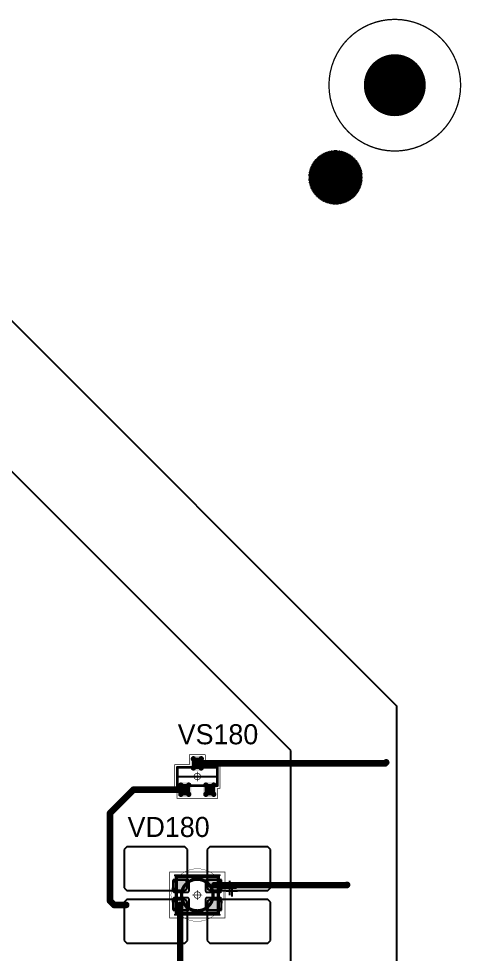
# Model space of a CAD drawing. Header units: millimetres. Extents: x 0 to 400, y 0 to 511.
# Drawn here: x 366.4 to 400.1, y 357 to 428 of the extents above; entities that cross this region are included whole.
import ezdxf

# ---------------------------------------------------------------- set-up
doc = ezdxf.new("R2010")
doc.units = ezdxf.units.MM
for name, color, linetype in [('BottomLayer', 5, 'Continuous'), ('BottomSolder', 6, 'Continuous'), ('Mechanical10', 56, 'Continuous'), ('Mechanical13', 56, 'Continuous'), ('Mechanical15', 56, 'Continuous'), ('Mechanical2', 216, 'Continuous'), ('MultiLayer', 9, 'Continuous'), ('PadHoleLayer', 156, 'Continuous'), ('TopLayer', 1, 'Continuous'), ('TopOverlay', 2, 'Continuous'), ('TopPaste', 8, 'Continuous'), ('TopSolder', 216, 'Continuous')]:
    doc.layers.add(name, color=color, linetype=linetype)

# ---------------------------------------------------------------- blocks, each defined once
blk = doc.blocks.new('SOT23_417')
at = {"layer": 'Mechanical13', "const_width": 0.2}
for points in [[(-0.7, 1.52), (0.7, 1.52)], [(-0.7, 1.52), (-0.7, -1.52)], [(0.7, 1.52), (0.7, -1.52)], [(-0.7, -1.52), (0.7, -1.52)]]:
    blk.add_lwpolyline(points, dxfattribs=at)
at = {"layer": 'Mechanical13', "const_width": 0.1}
for points in [[(-0.75, 1.52, 1), (-0.65, 1.52, 1)], [(-0.75, 1.52, 1), (-0.65, 1.52, 1)], [(0.65, 1.52, 1), (0.75, 1.52, 1)], [(0.65, 1.52, 1), (0.75, 1.52, 1)], [(-0.75, -1.52, 1), (-0.65, -1.52, 1)], [(-0.75, -1.52, 1), (-0.65, -1.52, 1)], [(0.65, -1.52, 1), (0.75, -1.52, 1)], [(0.65, -1.52, 1), (0.75, -1.52, 1)]]:
    blk.add_lwpolyline(points, format="xyb", close=True, dxfattribs=at)
at = {"layer": 'Mechanical15', "const_width": 0.05}
for points in [[(-1.65, 1.55), (-1.65, -1.55)], [(-1.65, 1.55), (-0.9, 1.55)], [(-0.9, 1.72), (-0.9, 1.55)], [(-0.9, 1.72), (0.9, 1.72)], [(0.9, 1.72), (0.9, 0.6)], [(-0.35, 0), (0.35, 0)], [(0, 0.35), (0, -0.35)], [(0.9, 0.6), (1.65, 0.6)], [(1.65, 0.6), (1.65, -0.6)], [(0.9, -0.6), (1.65, -0.6)], [(0.9, -0.6), (0.9, -1.72)], [(-1.65, -1.55), (-0.9, -1.55)], [(-0.9, -1.55), (-0.9, -1.72)], [(-0.9, -1.72), (0.9, -1.72)]]:
    blk.add_lwpolyline(points, dxfattribs=at)
at = {"layer": 'Mechanical15'}
for points, const_width in [([(-1.662, 1.55, 1), (-1.637, 1.55, 1)], 0.025), ([(-1.662, 1.55, 1), (-1.637, 1.55, 1)], 0.025), ([(-0.913, 1.72, 1), (-0.888, 1.72, 1)], 0.025), ([(-0.913, 1.72, 1), (-0.888, 1.72, 1)], 0.025), ([(-0.913, 1.55, 1), (-0.888, 1.55, 1)], 0.025), ([(-0.913, 1.55, 1), (-0.888, 1.55, 1)], 0.025), ([(0.888, 1.72, 1), (0.913, 1.72, 1)], 0.025), ([(0.888, 1.72, 1), (0.913, 1.72, 1)], 0.025), ([(-0.362, 0, 1), (-0.337, 0, 1)], 0.025), ([(0.25, 0, 1), (-0.25, 0, 1)], 0.05), ([(-0.262, 0, 1), (-0.238, 0, 1)], 0.025), ([(-0.012, 0.35, 1), (0.012, 0.35, 1)], 0.025), ([(0.238, 0, 1), (0.262, 0, 1)], 0.025), ([(0.337, 0, 1), (0.362, 0, 1)], 0.025), ([(0.888, 0.6, 1), (0.913, 0.6, 1)], 0.025), ([(0.888, 0.6, 1), (0.913, 0.6, 1)], 0.025), ([(1.637, 0.6, 1), (1.662, 0.6, 1)], 0.025), ([(1.637, 0.6, 1), (1.662, 0.6, 1)], 0.025), ([(-0.012, -0.35, 1), (0.012, -0.35, 1)], 0.025), ([(0.888, -0.6, 1), (0.913, -0.6, 1)], 0.025), ([(0.888, -0.6, 1), (0.913, -0.6, 1)], 0.025), ([(1.637, -0.6, 1), (1.662, -0.6, 1)], 0.025), ([(1.637, -0.6, 1), (1.662, -0.6, 1)], 0.025), ([(-1.662, -1.55, 1), (-1.637, -1.55, 1)], 0.025), ([(-1.662, -1.55, 1), (-1.637, -1.55, 1)], 0.025), ([(-0.913, -1.55, 1), (-0.888, -1.55, 1)], 0.025), ([(-0.913, -1.55, 1), (-0.888, -1.55, 1)], 0.025), ([(-0.913, -1.72, 1), (-0.888, -1.72, 1)], 0.025), ([(-0.913, -1.72, 1), (-0.888, -1.72, 1)], 0.025), ([(0.888, -1.72, 1), (0.913, -1.72, 1)], 0.025), ([(0.888, -1.72, 1), (0.913, -1.72, 1)], 0.025)]:
    blk.add_lwpolyline(points, format="xyb", close=True, dxfattribs=dict(at, const_width=const_width))
at = {"layer": 'TopLayer', "const_width": 0.1}
for points in [[(-1.4, 1.25, 1), (-1.3, 1.25, 1)], [(-1.4, 0.65, 1), (-1.3, 0.65, 1)], [(-0.7, 1.25, 1), (-0.6, 1.25, 1)], [(-0.7, 0.65, 1), (-0.6, 0.65, 1)], [(0.6, 0.3, 1), (0.7, 0.3, 1)], [(1.3, 0.3, 1), (1.4, 0.3, 1)], [(-1.4, -0.65, 1), (-1.3, -0.65, 1)], [(-0.7, -0.65, 1), (-0.6, -0.65, 1)], [(0.6, -0.3, 1), (0.7, -0.3, 1)], [(1.3, -0.3, 1), (1.4, -0.3, 1)], [(-1.4, -1.25, 1), (-1.3, -1.25, 1)], [(-0.7, -1.25, 1), (-0.6, -1.25, 1)]]:
    blk.add_lwpolyline(points, format="xyb", close=True, dxfattribs=at)
at = {"layer": 'TopLayer'}
for points in [[(-1.45, 1.25), (-1.45, 0.65), (-0.55, 1.25), (-0.55, 0.65)], [(-1.35, 1.35), (-1.35, 0.55), (-0.65, 1.35), (-0.65, 0.55)], [(0.55, 0.3), (0.55, -0.3), (1.45, 0.3), (1.45, -0.3)], [(0.65, 0.4), (0.65, -0.4), (1.35, 0.4), (1.35, -0.4)], [(-1.45, -0.65), (-1.45, -1.25), (-0.55, -0.65), (-0.55, -1.25)], [(-1.35, -0.55), (-1.35, -1.35), (-0.65, -0.55), (-0.65, -1.35)]]:
    blk.add_solid(points, dxfattribs=at)
at = {"layer": 'TopOverlay', "const_width": 0.15}
blk.add_lwpolyline([(0, 1.5), (0, -1.5)], dxfattribs=at)
at = {"layer": 'TopOverlay', "const_width": 0.075}
for points in [[(-0.038, 1.5, 1), (0.038, 1.5, 1)], [(-0.038, -1.5, 1), (0.038, -1.5, 1)]]:
    blk.add_lwpolyline(points, format="xyb", close=True, dxfattribs=at)
at = {"layer": 'TopPaste', "const_width": 0.075}
for points in [[(-1.387, 1.25, 1), (-1.313, 1.25, 1)], [(-1.387, 0.65, 1), (-1.313, 0.65, 1)], [(-0.687, 1.25, 1), (-0.613, 1.25, 1)], [(-0.687, 0.65, 1), (-0.613, 0.65, 1)], [(0.613, 0.3, 1), (0.687, 0.3, 1)], [(1.313, 0.3, 1), (1.387, 0.3, 1)], [(-1.387, -0.65, 1), (-1.313, -0.65, 1)], [(-0.687, -0.65, 1), (-0.613, -0.65, 1)], [(0.613, -0.3, 1), (0.687, -0.3, 1)], [(1.313, -0.3, 1), (1.387, -0.3, 1)], [(-1.387, -1.25, 1), (-1.313, -1.25, 1)], [(-0.687, -1.25, 1), (-0.613, -1.25, 1)]]:
    blk.add_lwpolyline(points, format="xyb", close=True, dxfattribs=at)
at = {"layer": 'TopPaste'}
for points in [[(-1.425, 1.25), (-1.425, 0.65), (-0.575, 1.25), (-0.575, 0.65)], [(-1.35, 1.325), (-1.35, 0.575), (-0.65, 1.325), (-0.65, 0.575)], [(0.575, 0.3), (0.575, -0.3), (1.425, 0.3), (1.425, -0.3)], [(0.65, 0.375), (0.65, -0.375), (1.35, 0.375), (1.35, -0.375)], [(-1.425, -0.65), (-1.425, -1.25), (-0.575, -0.65), (-0.575, -1.25)], [(-1.35, -0.575), (-1.35, -1.325), (-0.65, -0.575), (-0.65, -1.325)]]:
    blk.add_solid(points, dxfattribs=at)
at = {"layer": 'TopSolder', "const_width": 0.202}
for points in [[(-1.451, 1.25, 1), (-1.249, 1.25, 1)], [(-0.751, 1.25, 1), (-0.549, 1.25, 1)], [(-1.451, 0.65, 1), (-1.249, 0.65, 1)], [(-0.751, 0.65, 1), (-0.549, 0.65, 1)], [(0.549, 0.3, 1), (0.751, 0.3, 1)], [(1.249, 0.3, 1), (1.451, 0.3, 1)], [(-1.451, -0.65, 1), (-1.249, -0.65, 1)], [(-0.751, -0.65, 1), (-0.549, -0.65, 1)], [(0.549, -0.3, 1), (0.751, -0.3, 1)], [(1.249, -0.3, 1), (1.451, -0.3, 1)], [(-1.451, -1.25, 1), (-1.249, -1.25, 1)], [(-0.751, -1.25, 1), (-0.549, -1.25, 1)]]:
    blk.add_lwpolyline(points, format="xyb", close=True, dxfattribs=at)
at = {"layer": 'TopSolder'}
for points in [[(-1.35, 1.452), (-1.35, 0.448), (-0.65, 1.452), (-0.65, 0.448)], [(-1.552, 1.25), (-1.552, 0.65), (-0.448, 1.25), (-0.448, 0.65)], [(0.448, 0.3), (0.448, -0.3), (1.552, 0.3), (1.552, -0.3)], [(0.65, 0.502), (0.65, -0.502), (1.35, 0.502), (1.35, -0.502)], [(-1.552, -0.65), (-1.552, -1.25), (-0.448, -0.65), (-0.448, -1.25)], [(-1.35, -0.448), (-1.35, -1.452), (-0.65, -0.448), (-0.65, -1.452)]]:
    blk.add_solid(points, dxfattribs=at)
blk = doc.blocks.new('E65F_621')
at = {"layer": 'Mechanical13'}
for p, q in [((2.441, 1.071), (2.441, 0)), ((1.905, 0.536), (2.976, 0.536))]:
    blk.add_line(p, q, dxfattribs=at)
at = {"layer": 'Mechanical13', "const_width": 0.25}
for points in [[(-1.6, -1.4), (-1.6, 1.4)], [(-1.6, 1.4), (1.6, 1.4)], [(1.6, -1.4), (1.6, 1.4)], [(-1.6, -1.4), (1.6, -1.4)]]:
    blk.add_lwpolyline(points, dxfattribs=at)
at = {"layer": 'Mechanical13'}
for points, const_width in [([(-1.663, 1.4, 1), (-1.538, 1.4, 1)], 0.125), ([(-1.663, 1.4, 1), (-1.538, 1.4, 1)], 0.125), ([(1.537, 1.4, 1), (1.662, 1.4, 1)], 0.125), ([(1.537, 1.4, 1), (1.662, 1.4, 1)], 0.125), ([(1.2, 0, 1), (-1.2, 0, 1)], 0.25), ([(-1.263, 0, 1), (-1.138, 0, 1)], 0.125), ([(1.137, 0, 1), (1.262, 0, 1)], 0.125), ([(-1.663, -1.4, 1), (-1.538, -1.4, 1)], 0.125), ([(-1.663, -1.4, 1), (-1.538, -1.4, 1)], 0.125), ([(1.537, -1.4, 1), (1.662, -1.4, 1)], 0.125), ([(1.537, -1.4, 1), (1.662, -1.4, 1)], 0.125)]:
    blk.add_lwpolyline(points, format="xyb", close=True, dxfattribs=dict(at, const_width=const_width))
at = {"layer": 'Mechanical15', "const_width": 0.05}
for points in [[(-2.1, 1.75), (2.1, 1.75)], [(-2.1, -1.75), (-2.1, 1.75)], [(2.1, -1.75), (2.1, 1.75)], [(-0.35, 0), (0.35, 0)], [(-0.35, 0), (0.35, 0)], [(0, -0.35), (0, 0.35)], [(0, -0.35), (0, 0.35)], [(-2.1, -1.75), (2.1, -1.75)]]:
    blk.add_lwpolyline(points, dxfattribs=at)
at = {"layer": 'Mechanical15'}
for points, const_width in [([(-2.113, 1.75, 1), (-2.088, 1.75, 1)], 0.025), ([(-2.113, 1.75, 1), (-2.088, 1.75, 1)], 0.025), ([(2.087, 1.75, 1), (2.112, 1.75, 1)], 0.025), ([(2.087, 1.75, 1), (2.112, 1.75, 1)], 0.025), ([(-0.363, 0, 1), (-0.338, 0, 1)], 0.025), ([(-0.363, 0, 1), (-0.338, 0, 1)], 0.025), ([(0.25, 0, 1), (-0.25, 0, 1)], 0.05), ([(0.25, 0, 1), (-0.25, 0, 1)], 0.05), ([(-0.263, 0, 1), (-0.238, 0, 1)], 0.025), ([(-0.263, 0, 1), (-0.238, 0, 1)], 0.025), ([(-0.013, 0.35, 1), (0.012, 0.35, 1)], 0.025), ([(-0.013, 0.35, 1), (0.012, 0.35, 1)], 0.025), ([(0.237, 0, 1), (0.262, 0, 1)], 0.025), ([(0.237, 0, 1), (0.262, 0, 1)], 0.025), ([(0.337, 0, 1), (0.362, 0, 1)], 0.025), ([(0.337, 0, 1), (0.362, 0, 1)], 0.025), ([(-0.013, -0.35, 1), (0.012, -0.35, 1)], 0.025), ([(-0.013, -0.35, 1), (0.012, -0.35, 1)], 0.025), ([(-2.113, -1.75, 1), (-2.088, -1.75, 1)], 0.025), ([(-2.113, -1.75, 1), (-2.088, -1.75, 1)], 0.025), ([(2.087, -1.75, 1), (2.112, -1.75, 1)], 0.025), ([(2.087, -1.75, 1), (2.112, -1.75, 1)], 0.025)]:
    blk.add_lwpolyline(points, format="xyb", close=True, dxfattribs=dict(at, const_width=const_width))
at = {"layer": 'TopLayer'}
for p, q in [((-5.35, 3.65), (-5.55, 3.45)), ((-0.95, 3.65), (-5.35, 3.65)), ((-5.35, 3.65), (-5.35, 3.65)), ((-0.75, 3.45), (-0.95, 3.65)), ((0.95, 3.65), (0.75, 3.45)), ((5.35, 3.65), (0.95, 3.65)), ((0.95, 3.65), (0.95, 3.65)), ((5.55, 3.45), (5.35, 3.65)), ((-5.55, 3.45), (-5.55, 3.45)), ((-5.55, 3.45), (-5.55, 0.55)), ((-0.75, 0.55), (-0.75, 3.45)), ((0.75, 3.45), (0.75, 3.45)), ((0.75, 3.45), (0.75, 0.55)), ((5.55, 0.55), (5.55, 3.45)), ((-5.55, 0.55), (-5.35, 0.35)), ((-5.35, 0.35), (-0.95, 0.35)), ((-0.95, 0.35), (-0.75, 0.55)), ((0.75, 0.55), (0.95, 0.35)), ((0.95, 0.35), (5.35, 0.35)), ((5.35, 0.35), (5.55, 0.55)), ((-5.35, -0.35), (-5.55, -0.55)), ((-5.55, -0.55), (-5.55, -0.55)), ((-5.55, -0.55), (-5.55, -3.45)), ((-0.95, -0.35), (-5.35, -0.35)), ((-5.35, -0.35), (-5.35, -0.35)), ((-0.75, -0.55), (-0.95, -0.35)), ((-0.75, -3.45), (-0.75, -0.55)), ((0.95, -0.35), (0.75, -0.55)), ((0.75, -0.55), (0.75, -0.55)), ((0.75, -0.55), (0.75, -3.45)), ((5.35, -0.35), (0.95, -0.35)), ((0.95, -0.35), (0.95, -0.35)), ((5.55, -0.55), (5.35, -0.35)), ((5.55, -3.45), (5.55, -0.55)), ((-5.55, -3.45), (-5.35, -3.65)), ((-0.95, -3.65), (-0.75, -3.45)), ((0.75, -3.45), (0.95, -3.65)), ((5.35, -3.65), (5.55, -3.45)), ((-5.35, -3.65), (-0.95, -3.65)), ((0.95, -3.65), (5.35, -3.65))]:
    blk.add_line(p, q, dxfattribs=at)
at = {"layer": 'TopLayer', "const_width": 0.04}
for points in [[(-1.83, 1.11, 1), (-1.79, 1.11, 1)], [(-0.81, 1.11, 1), (-0.77, 1.11, 1)], [(0.77, 1.11, 1), (0.81, 1.11, 1)], [(1.79, 1.11, 1), (1.83, 1.11, 1)], [(-1.83, 0.39, 1), (-1.79, 0.39, 1)], [(-0.81, 0.39, 1), (-0.77, 0.39, 1)], [(0.77, 0.39, 1), (0.81, 0.39, 1)], [(1.79, 0.39, 1), (1.83, 0.39, 1)], [(-1.83, -0.39, 1), (-1.79, -0.39, 1)], [(-0.81, -0.39, 1), (-0.77, -0.39, 1)], [(0.77, -0.39, 1), (0.81, -0.39, 1)], [(1.79, -0.39, 1), (1.83, -0.39, 1)], [(-1.83, -1.11, 1), (-1.79, -1.11, 1)], [(-0.81, -1.11, 1), (-0.77, -1.11, 1)], [(0.77, -1.11, 1), (0.81, -1.11, 1)], [(1.79, -1.11, 1), (1.83, -1.11, 1)]]:
    blk.add_lwpolyline(points, format="xyb", close=True, dxfattribs=at)
at = {"layer": 'TopLayer'}
for points in [[(-1.85, 1.11), (-1.85, 0.39), (-0.75, 1.11), (-0.75, 0.39)], [(-1.81, 1.15), (-1.81, 0.35), (-0.79, 1.15), (-0.79, 0.35)], [(0.75, 1.11), (0.75, 0.39), (1.85, 1.11), (1.85, 0.39)], [(0.79, 1.15), (0.79, 0.35), (1.81, 1.15), (1.81, 0.35)], [(-1.85, -0.39), (-1.85, -1.11), (-0.75, -0.39), (-0.75, -1.11)], [(-1.81, -0.35), (-1.81, -1.15), (-0.79, -0.35), (-0.79, -1.15)], [(0.75, -0.39), (0.75, -1.11), (1.85, -0.39), (1.85, -1.11)], [(0.79, -0.35), (0.79, -1.15), (1.81, -0.35), (1.81, -1.15)]]:
    blk.add_solid(points, dxfattribs=at)
at = {"layer": 'TopOverlay'}
for p, q in [((2.628, 0.757), (2.628, -0.1)), ((2.2, 0.328), (3.057, 0.328))]:
    blk.add_line(p, q, dxfattribs=at)
at = {"layer": 'TopOverlay', "const_width": 0.15}
for points in [[(-1.7, 1.5), (1.7, 1.5)], [(-1.7, -1.5), (1.7, -1.5)]]:
    blk.add_lwpolyline(points, dxfattribs=at)
at = {"layer": 'TopOverlay', "const_width": 0.075}
for points in [[(-1.738, 1.5, 1), (-1.663, 1.5, 1)], [(1.662, 1.5, 1), (1.737, 1.5, 1)], [(-1.738, -1.5, 1), (-1.663, -1.5, 1)], [(1.662, -1.5, 1), (1.737, -1.5, 1)]]:
    blk.add_lwpolyline(points, format="xyb", close=True, dxfattribs=at)
at = {"layer": 'TopPaste'}
for p, q in [((-1.814, 1.011), (-1.829, 0.938)), ((-1.829, 0.938), (-1.829, 0.563)), ((-1.773, 1.073), (-1.814, 1.011)), ((-1.711, 1.114), (-1.773, 1.073)), ((-1.638, 1.129), (-1.711, 1.114)), ((-0.963, 1.129), (-1.638, 1.129)), ((-0.889, 1.114), (-0.963, 1.129)), ((-0.827, 1.073), (-0.889, 1.114)), ((-0.786, 1.011), (-0.827, 1.073)), ((-0.771, 0.938), (-0.786, 1.011)), ((-0.771, 0.563), (-0.771, 0.938)), ((0.786, 1.011), (0.771, 0.938)), ((0.771, 0.938), (0.771, 0.563)), ((0.827, 1.073), (0.786, 1.011)), ((0.889, 1.114), (0.827, 1.073)), ((0.962, 1.129), (0.889, 1.114)), ((1.637, 1.129), (0.962, 1.129)), ((1.711, 1.114), (1.637, 1.129)), ((1.773, 1.073), (1.711, 1.114)), ((1.814, 1.011), (1.773, 1.073)), ((1.829, 0.938), (1.814, 1.011)), ((1.829, 0.563), (1.829, 0.938)), ((-1.829, 0.563), (-1.814, 0.489)), ((-1.814, 0.489), (-1.773, 0.427)), ((-1.773, 0.427), (-1.711, 0.386)), ((-1.711, 0.386), (-1.638, 0.371)), ((-1.638, 0.371), (-0.963, 0.371)), ((-0.963, 0.371), (-0.889, 0.386)), ((-0.889, 0.386), (-0.827, 0.427)), ((-0.827, 0.427), (-0.786, 0.489)), ((-0.786, 0.489), (-0.771, 0.563)), ((0.771, 0.563), (0.786, 0.489)), ((0.786, 0.489), (0.827, 0.427)), ((0.827, 0.427), (0.889, 0.386)), ((0.889, 0.386), (0.962, 0.371)), ((0.962, 0.371), (1.637, 0.371)), ((1.637, 0.371), (1.711, 0.386)), ((1.711, 0.386), (1.773, 0.427)), ((1.773, 0.427), (1.814, 0.489)), ((1.814, 0.489), (1.829, 0.563)), ((-1.814, -0.489), (-1.829, -0.563)), ((-1.829, -0.563), (-1.829, -0.938)), ((-1.773, -0.427), (-1.814, -0.489)), ((-1.711, -0.386), (-1.773, -0.427)), ((-1.638, -0.371), (-1.711, -0.386)), ((-0.963, -0.371), (-1.638, -0.371)), ((-0.889, -0.386), (-0.963, -0.371)), ((-0.827, -0.427), (-0.889, -0.386)), ((-0.786, -0.489), (-0.827, -0.427)), ((-0.771, -0.563), (-0.786, -0.489)), ((-0.771, -0.938), (-0.771, -0.563)), ((0.786, -0.489), (0.771, -0.563)), ((0.771, -0.563), (0.771, -0.938)), ((0.827, -0.427), (0.786, -0.489)), ((0.889, -0.386), (0.827, -0.427)), ((0.962, -0.371), (0.889, -0.386)), ((1.637, -0.371), (0.962, -0.371)), ((1.711, -0.386), (1.637, -0.371)), ((1.773, -0.427), (1.711, -0.386)), ((1.814, -0.489), (1.773, -0.427)), ((1.829, -0.563), (1.814, -0.489)), ((1.829, -0.938), (1.829, -0.563)), ((-1.829, -0.938), (-1.814, -1.011)), ((-1.814, -1.011), (-1.773, -1.073)), ((-1.773, -1.073), (-1.711, -1.114)), ((-1.711, -1.114), (-1.638, -1.129)), ((-1.638, -1.129), (-0.963, -1.129)), ((-0.963, -1.129), (-0.889, -1.114)), ((-0.889, -1.114), (-0.827, -1.073)), ((-0.827, -1.073), (-0.786, -1.011)), ((-0.786, -1.011), (-0.771, -0.938)), ((0.771, -0.938), (0.786, -1.011)), ((0.786, -1.011), (0.827, -1.073)), ((0.827, -1.073), (0.889, -1.114)), ((0.889, -1.114), (0.962, -1.129)), ((0.962, -1.129), (1.637, -1.129)), ((1.637, -1.129), (1.711, -1.114)), ((1.711, -1.114), (1.773, -1.073)), ((1.773, -1.073), (1.814, -1.011)), ((1.814, -1.011), (1.829, -0.938))]:
    blk.add_line(p, q, dxfattribs=at)
at = {"layer": 'TopSolder'}
for p, q in [((-1.842, 1.129), (-1.85, 1.111)), ((-1.85, 1.111), (-1.85, 1.101)), ((-1.85, 1.101), (-1.85, 1.101)), ((-1.85, 1.101), (-1.85, 0.301)), ((-1.828, 1.143), (-1.842, 1.129)), ((-1.81, 1.151), (-1.828, 1.143)), ((-1.8, 1.151), (-1.81, 1.151)), ((-0.7, 1.151), (-1.8, 1.151)), ((-0.685, 1.151), (-0.7, 1.151)), ((-0.7, 1.151), (-0.7, 1.151)), ((-0.658, 1.139), (-0.685, 1.151)), ((-0.636, 1.118), (-0.658, 1.139)), ((-0.625, 1.09), (-0.636, 1.118)), ((-0.625, 1.076), (-0.625, 1.09)), ((-0.625, 0.301), (-0.625, 1.076)), ((0.636, 1.118), (0.625, 1.09)), ((0.625, 1.09), (0.625, 1.076)), ((0.625, 1.076), (0.625, 1.076)), ((0.625, 1.076), (0.625, 0.301)), ((0.657, 1.139), (0.636, 1.118)), ((0.685, 1.151), (0.657, 1.139)), ((0.7, 1.151), (0.685, 1.151)), ((1.8, 1.151), (0.7, 1.151)), ((1.81, 1.151), (1.8, 1.151)), ((1.8, 1.151), (1.8, 1.151)), ((1.828, 1.143), (1.81, 1.151)), ((1.842, 1.129), (1.828, 1.143)), ((1.85, 1.111), (1.842, 1.129)), ((1.85, 1.101), (1.85, 1.111)), ((1.85, 0.301), (1.85, 1.101)), ((-1.85, 0.301), (-1.85, 0.286)), ((-1.85, 0.286), (-1.839, 0.258)), ((-1.839, 0.258), (-1.818, 0.237)), ((-1.818, 0.237), (-1.79, 0.226)), ((-1.79, 0.226), (-1.775, 0.226)), ((-1.775, 0.226), (-1.775, 0.226)), ((-1.775, 0.226), (-0.7, 0.226)), ((-0.7, 0.226), (-0.685, 0.226)), ((-0.685, 0.226), (-0.658, 0.237)), ((-0.658, 0.237), (-0.636, 0.258)), ((-0.636, 0.258), (-0.625, 0.286)), ((-0.625, 0.286), (-0.625, 0.301)), ((-0.625, 0.301), (-0.625, 0.301)), ((0.625, 0.301), (0.625, 0.286)), ((0.625, 0.286), (0.636, 0.258)), ((0.636, 0.258), (0.657, 0.237)), ((0.657, 0.237), (0.685, 0.226)), ((0.685, 0.226), (0.7, 0.226)), ((0.7, 0.226), (0.7, 0.226)), ((0.7, 0.226), (1.775, 0.226)), ((1.775, 0.226), (1.79, 0.226)), ((1.79, 0.226), (1.817, 0.237)), ((1.817, 0.237), (1.839, 0.258)), ((1.839, 0.258), (1.85, 0.286)), ((1.85, 0.286), (1.85, 0.301)), ((1.85, 0.301), (1.85, 0.301)), ((-1.839, -0.257), (-1.85, -0.285)), ((-1.85, -0.285), (-1.85, -0.299)), ((-1.85, -0.299), (-1.85, -0.299)), ((-1.85, -0.299), (-1.85, -1.099)), ((-1.818, -0.236), (-1.839, -0.257)), ((-1.79, -0.224), (-1.818, -0.236)), ((-1.775, -0.224), (-1.79, -0.224)), ((-0.7, -0.224), (-1.775, -0.224)), ((-0.685, -0.224), (-0.7, -0.224)), ((-0.7, -0.224), (-0.7, -0.224)), ((-0.658, -0.236), (-0.685, -0.224)), ((-0.636, -0.257), (-0.658, -0.236)), ((-0.625, -0.285), (-0.636, -0.257)), ((-0.625, -0.299), (-0.625, -0.285)), ((-0.625, -1.074), (-0.625, -0.299)), ((0.636, -0.257), (0.625, -0.285)), ((0.625, -0.285), (0.625, -0.299)), ((0.625, -0.299), (0.625, -0.299)), ((0.625, -0.299), (0.625, -1.074)), ((0.657, -0.236), (0.636, -0.257)), ((0.685, -0.224), (0.657, -0.236)), ((0.7, -0.224), (0.685, -0.224)), ((1.775, -0.224), (0.7, -0.224)), ((1.79, -0.224), (1.775, -0.224)), ((1.775, -0.224), (1.775, -0.224)), ((1.817, -0.236), (1.79, -0.224)), ((1.839, -0.257), (1.817, -0.236)), ((1.85, -0.285), (1.839, -0.257)), ((1.85, -0.299), (1.85, -0.285)), ((1.85, -1.099), (1.85, -0.299)), ((-1.85, -1.099), (-1.85, -1.109)), ((-1.85, -1.109), (-1.842, -1.128)), ((-1.842, -1.128), (-1.828, -1.142)), ((-1.828, -1.142), (-1.81, -1.149)), ((-1.81, -1.149), (-1.8, -1.149)), ((-1.8, -1.149), (-0.7, -1.149)), ((-1.8, -1.149), (-1.8, -1.149)), ((-0.7, -1.149), (-0.685, -1.149)), ((-0.685, -1.149), (-0.658, -1.138)), ((-0.658, -1.138), (-0.636, -1.117)), ((-0.636, -1.117), (-0.625, -1.089)), ((-0.625, -1.089), (-0.625, -1.074)), ((-0.625, -1.074), (-0.625, -1.074)), ((0.625, -1.074), (0.625, -1.089)), ((0.625, -1.089), (0.636, -1.117)), ((0.636, -1.117), (0.657, -1.138)), ((0.657, -1.138), (0.685, -1.149)), ((0.685, -1.149), (0.7, -1.149)), ((0.7, -1.149), (1.8, -1.149)), ((0.7, -1.149), (0.7, -1.149)), ((1.8, -1.149), (1.81, -1.149)), ((1.81, -1.149), (1.828, -1.142)), ((1.828, -1.142), (1.842, -1.128)), ((1.842, -1.128), (1.85, -1.109)), ((1.85, -1.109), (1.85, -1.099)), ((1.85, -1.099), (1.85, -1.099))]:
    blk.add_line(p, q, dxfattribs=at)
blk = doc.blocks.new('DRILL4_3_848')
at = {"layer": 'BottomLayer', "const_width": 2.25}
blk.add_lwpolyline([(-1.125, 0, 1), (1.125, 0, 1)], format="xyb", close=True, dxfattribs=at)
at = {"layer": 'BottomSolder', "const_width": 2.352}
blk.add_lwpolyline([(-1.176, 0, 1), (1.176, 0, 1)], format="xyb", close=True, dxfattribs=at)
at = {"layer": 'MultiLayer', "const_width": 2.25}
blk.add_lwpolyline([(-1.125, 0, 1), (1.125, 0, 1)], format="xyb", close=True, dxfattribs=at)
at = {"layer": 'PadHoleLayer', "const_width": 2.15}
blk.add_lwpolyline([(-1.075, 0, 1), (1.075, 0, 1)], format="xyb", close=True, dxfattribs=at)
at = {"layer": 'TopLayer', "const_width": 2.25}
blk.add_lwpolyline([(-1.125, 0, 1), (1.125, 0, 1)], format="xyb", close=True, dxfattribs=at)
at = {"layer": 'TopOverlay'}
for points, const_width in [([(5, 0, 1), (-5, 0, 1)], 0.1), ([(-5.025, 0, 1), (-4.975, 0, 1)], 0.05), ([(4.975, 0, 1), (5.025, 0, 1)], 0.05)]:
    blk.add_lwpolyline(points, format="xyb", close=True, dxfattribs=dict(at, const_width=const_width))
at = {"layer": 'TopSolder', "const_width": 2.352}
blk.add_lwpolyline([(-1.176, 0, 1), (1.176, 0, 1)], format="xyb", close=True, dxfattribs=at)

msp = doc.modelspace()

# ---------------------------------------------------------------- linework, layer by layer
at = {"layer": 'Mechanical10', "const_width": 0.01}
for points in [[(0, 428), (400, 428)], [(400, 0), (400, 428)]]:
    msp.add_lwpolyline(points, dxfattribs=at)
at = {"layer": 'Mechanical10', "const_width": 0.005}
msp.add_lwpolyline([(399.998, 428, 1), (400.002, 428, 1)], format="xyb", close=True, dxfattribs=at)
msp.add_lwpolyline([(399.998, 428, 1), (400.002, 428, 1)], format="xyb", close=True, dxfattribs=at)
at = {"layer": 'Mechanical2'}
for points, const_width in [([(382, 361.5, 1), (378, 361.5, 1)], 0.0254), ([(380, 363.5, 1), (380, 363.5, 1)], 0.0005), ([(377.994, 361.5, 1), (378.006, 361.5, 1)], 0.0127), ([(378, 361.5, 1), (378, 361.5, 1)], 0.0005), ([(381.994, 361.5, 1), (382.006, 361.5, 1)], 0.0127), ([(382, 361.5, 1), (382, 361.5, 1)], 0.0005), ([(380, 359.5, 1), (380, 359.5, 1)], 0.0005)]:
    msp.add_lwpolyline(points, format="xyb", close=True, dxfattribs=dict(at, const_width=const_width))
at = {"layer": 'Mechanical2', "const_width": 0.001}
for points in [[(380, 359.5), (380, 363.5)], [(378, 361.5), (382, 361.5)]]:
    msp.add_lwpolyline(points, dxfattribs=at)
at = {"layer": 'TopLayer'}
for p, q in [((350, 421), (395.126, 375.874)), ((387.1, 372.475), (345.575, 414)), ((395.126, 375.874), (395.126, 345.001)), ((387.1, 345.001), (387.1, 372.475))]:
    msp.add_line(p, q, dxfattribs=at)
for points, const_width in [([(392.566, 416, 1), (388.434, 416, 1)], 0.013), ([(390.125, 416, 1), (390.875, 416, 1)], 0.75), ([(388.431, 416, 1), (388.437, 416, 1)], 0.0065), ([(392.563, 416, 1), (392.569, 416, 1)], 0.0065), ([(379.875, 371.5, 1), (380.125, 371.5, 1)], 0.25), ([(394.15, 371.5, 1), (394.4, 371.5, 1)], 0.25), ([(394.15, 371.5, 1), (394.4, 371.5, 1)], 0.25), ([(394.225, 371.575, 1), (394.475, 371.575, 1)], 0.25), ([(375.025, 369.5, 1), (375.275, 369.5, 1)], 0.25), ([(375.025, 369.5, 1), (375.275, 369.5, 1)], 0.25), ([(378.925, 369.5, 1), (379.175, 369.5, 1)], 0.25), ([(373.25, 367.725, 1), (373.5, 367.725, 1)], 0.25), ([(373.25, 367.725, 1), (373.5, 367.725, 1)], 0.25), ([(381.175, 362.25, 1), (381.425, 362.25, 1)], 0.25), ([(391.225, 362.25, 1), (391.475, 362.25, 1)], 0.25), ([(391.225, 362.25, 1), (391.475, 362.25, 1)], 0.25), ([(391.25, 362.275, 1), (391.5, 362.275, 1)], 0.25), ([(373.25, 361.043, 1), (373.5, 361.043, 1)], 0.25), ([(373.25, 361.043, 1), (373.5, 361.043, 1)], 0.25), ([(373.543, 360.75, 1), (373.793, 360.75, 1)], 0.25), ([(373.543, 360.75, 1), (373.793, 360.75, 1)], 0.25), ([(374.475, 360.75, 1), (374.725, 360.75, 1)], 0.25), ([(378.575, 360.75, 1), (378.825, 360.75, 1)], 0.25)]:
    msp.add_lwpolyline(points, format="xyb", close=True, dxfattribs=dict(at, const_width=const_width))
at = {"layer": 'TopLayer', "const_width": 0.5}
for points in [[(380, 371.5), (394.275, 371.5)], [(394.275, 371.5), (394.35, 371.575)], [(373.375, 367.725), (375.15, 369.5)], [(375.15, 369.5), (379.05, 369.5)], [(373.375, 361.043), (373.375, 367.725)], [(381.3, 362.25), (391.35, 362.25)], [(391.35, 362.25), (391.375, 362.275)], [(373.375, 361.043), (373.668, 360.75)], [(373.668, 360.75), (374.6, 360.75)], [(378.7, 355.9), (378.7, 360.75)]]:
    msp.add_lwpolyline(points, dxfattribs=at)
at = {"layer": 'TopSolder', "const_width": 2.05}
msp.add_lwpolyline([(389.475, 416, 1), (391.525, 416, 1)], format="xyb", close=True, dxfattribs=at)

# ---------------------------------------------------------------- block references
msp.add_blockref('DRILL4_3_848', (395, 423))
for name, p, rotation in [('SOT23_417', (380, 370.5), 90), ('E65F_621', (380, 361.5), 360)]:
    msp.add_blockref(name, p, dxfattribs=dict(rotation=rotation))

# ---------------------------------------------------------------- texts
at = {"layer": 'TopOverlay'}
for s, p in [('VS180', (378.511, 372.948)), ('VD180', (374.706, 365.907))]:
    msp.add_text(s, height=1.524, dxfattribs=at).set_placement(p)

doc.saveas('drawing.dxf')
